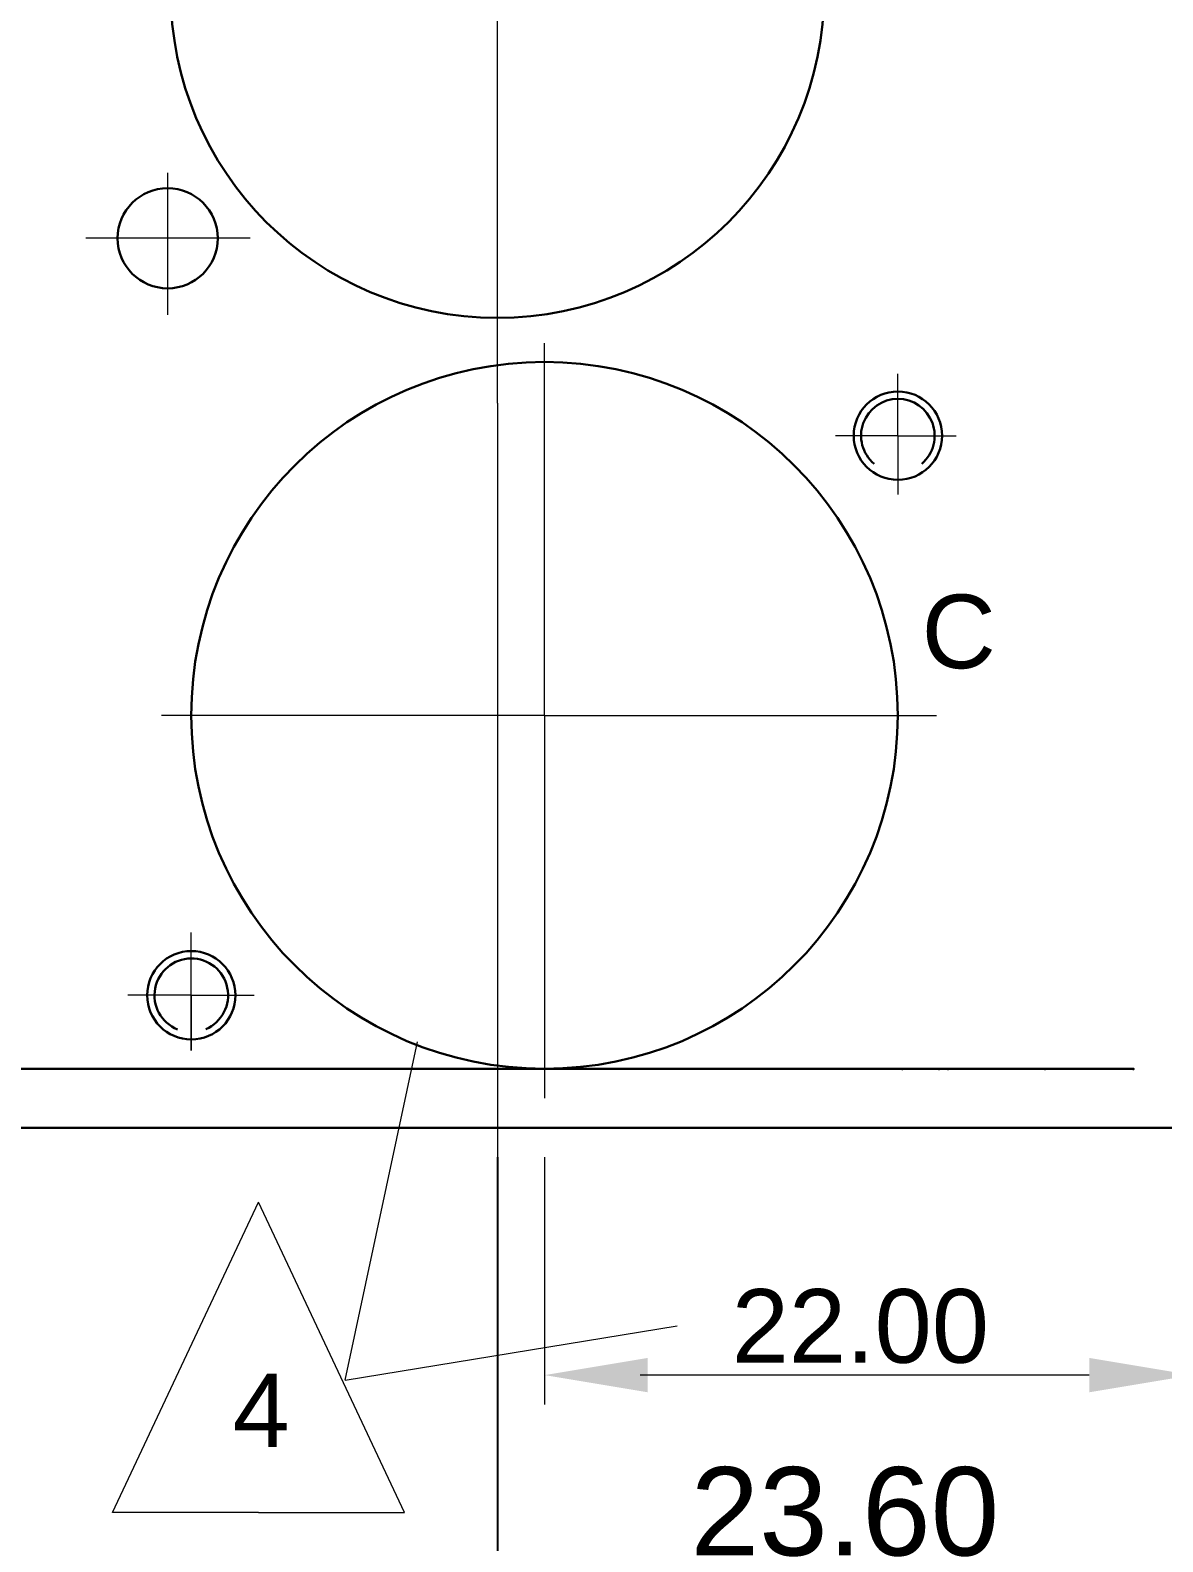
# Model space of a CAD drawing. Extents: x 20 to 965, y 10 to 705.
# Drawn here: x 119.6 to 158.1, y 62.5 to 113.8 of the extents above; entities that cross this region are included whole.
import ezdxf
from ezdxf.enums import TextEntityAlignment as Align

# ---------------------------------------------------------------- set-up
doc = ezdxf.new("R2010")
doc.units = 0
doc.header["$MEASUREMENT"] = 0
doc.layers.get('0').update_dxf_attribs({"linetype": 'CONTINUOUS'})
doc.layers.get('DEFPOINTS').update_dxf_attribs({"linetype": 'CONTINUOUS'})
doc.layers.add('DIM', color=1, linetype='CONTINUOUS', lineweight=13)
doc.layers.add('EMNE', color=3, linetype='CONTINUOUS', lineweight=30)
doc.styles.get("Standard").update_dxf_attribs({"font": ''})
doc.styles.get('Standard').set_extended_font_data('Arial')
doc.dimstyles.get("Standard").update_dxf_attribs({"dimtxt": 0.18, "dimasz": 0.18, "dimexe": 0.18, "dimexo": 0.0625, "dimgap": 0.09, "dimtad": 0, "dimtih": 1, "dimtoh": 1, "dimdec": 4, "dimzin": 0, "dimdsep": 46, "dimtxsty": 'Standard', "dimcen": 0.09, "dimadec": 0, "dimazin": 0, "dimtfac": 1, "dimtdec": 4, "dimtofl": 0, "dimtmove": 0, "dimatfit": 3, "dimfxl": 0, "dimtolj": 1, "dimtzin": 0, "dimarcsym": 0})

# ---------------------------------------------------------------- blocks, each defined once
blk = doc.blocks.new('*D42')
at = {"color": 0, "linetype": 'ByBlock'}
for p, q in [((131.474, 75.527), (131.474, 59.505)), ((155.074, 75.527), (155.074, 59.505)), ((151.574, 60.505), (134.974, 60.505))]:
    blk.add_line(p, q, dxfattribs=at)
for points in [[(134.974, 61.088), (134.974, 59.922), (131.474, 60.505)], [(151.574, 61.088), (151.574, 59.922), (155.074, 60.505)]]:
    blk.add_solid(points, dxfattribs=at)
at = {"layer": 'DEFPOINTS', "color": 0, "linetype": 'ByBlock'}
for p in [(131.474, 76.527), (155.074, 76.527), (131.474, 60.505)]:
    blk.add_point(p, dxfattribs=at)
at = {"color": 0, "linetype": 'ByBlock'}
blk.add_text('23.60', height=3, dxfattribs=at).set_placement((143.274, 63.505), align=Align.MIDDLE_CENTER)
blk = doc.blocks.new('*D43')
at = {"color": 0, "linetype": 'ByBlock'}
for p, q in [((113.074, 75.527), (113.074, 52.213)), ((155.074, 75.527), (155.074, 52.213)), ((151.574, 53.213), (116.574, 53.213))]:
    blk.add_line(p, q, dxfattribs=at)
for points in [[(116.574, 53.796), (116.574, 52.63), (113.074, 53.213)], [(151.574, 53.796), (151.574, 52.63), (155.074, 53.213)]]:
    blk.add_solid(points, dxfattribs=at)
at = {"layer": 'DEFPOINTS', "color": 0, "linetype": 'ByBlock'}
for p in [(113.074, 76.527), (155.074, 76.527), (113.074, 53.213)]:
    blk.add_point(p, dxfattribs=at)
at = {"color": 0, "linetype": 'ByBlock'}
blk.add_text('42.00', height=3, dxfattribs=at).set_placement((134.074, 56.213), align=Align.MIDDLE_CENTER)

msp = doc.modelspace()

# ---------------------------------------------------------------- linework, layer by layer
at = {"layer": 'DEFPOINTS', "color": 0, "linetype": 'ByBlock'}
for p in [(138.07412, 76.52671), (138.07412, 68.1287)]:
    msp.add_point(p, dxfattribs=at)
at = {"layer": 'DIM'}
for p, q in [((135.47, 101.13), (135.47, 127.56096)), ((124.27, 104.13), (124.27, 108.9467)), ((127.07, 106.73), (121.48764, 106.73)), ((137.07, 90.53), (137.07, 103.17329)), ((149.07282, 100.02671), (149.07282, 102.12465)), ((135.47, 101.13), (135.47412, 75.52671)), ((149.07282, 100.02671), (146.95426, 100.02671)), ((149.07282, 100.02671), (149.07282, 98.02538)), ((149.07282, 100.02671), (151.05507, 100.02671)), ((137.07, 90.53), (124.066, 90.53)), ((137.07, 90.53), (137.07, 77.52906)), ((137.07, 90.53), (150.3875, 90.53)), ((125.07282, 81.02671), (125.07282, 83.15363)), ((125.07282, 81.02671), (122.92158, 81.02671)), ((125.07282, 81.02671), (125.07282, 79.1497)), ((125.07282, 79.1497), (125.07282, 81.02671)), ((125.07282, 81.02671), (127.21313, 81.02671)), ((130.29886, 67.96079), (132.7596, 79.43987)), ((122.39282, 63.4587), (127.35321, 73.99555)), ((132.3136, 63.4587), (127.35321, 73.99555)), ((130.29886, 67.96079), (141.57722, 69.80564)), ((141.57412, 68.1287), (140.31894, 68.1287)), ((127.35321, 63.4587), (122.39282, 63.4587)), ((127.35321, 63.4587), (132.3136, 63.4587))]:
    msp.add_line(p, q, dxfattribs=at)
at = {"layer": 'DIM', "color": 1, "linetype": 'ByBlock'}
for p, q in [((137.07412, 75.52671), (137.07412, 67.1287)), ((155.57412, 68.1287), (141.57412, 68.1287))]:
    msp.add_line(p, q, dxfattribs=at)
for points in [[(140.57412, 68.71204), (140.57412, 67.54537), (137.07412, 68.1287)], [(155.57412, 68.71204), (155.57412, 67.54537), (159.07412, 68.1287)]]:
    msp.add_solid(points, dxfattribs=at)
at = {"layer": 'EMNE'}
for p, q in [((117.07282, 78.52671), (157.07282, 78.52671)), ((117.07282, 76.52671), (159.07282, 76.52671))]:
    msp.add_line(p, q, dxfattribs=at)
for centre, radius in [((135.47, 115.13), 11.1), ((124.27, 106.73), 1.7), ((137.07, 90.53), 12), ((149.07282, 100.02671), 1.5), ((125.07282, 81.02671), 1.5)]:
    msp.add_circle(centre, radius, dxfattribs=at)
for centre, start, end in [((149.07282, 100.02671), 310.487852, 229.693817), ((125.07282, 81.02671), 293.127718, 247.906508)]:
    msp.add_arc(centre, 1.25, start, end, dxfattribs=at)
at = {"layer": 'EMNE', "color": 0, "linetype": 'ByBlock'}
for p in [(149.22282, 78.52671), (150.47282, 78.52671), (150.77282, 78.52671), (154.07282, 78.52671), (157.07282, 78.52671), (157.07282, 78.52671), (157.07282, 78.52671), (157.07282, 78.52671)]:
    msp.add_point(p, dxfattribs=at)

# ---------------------------------------------------------------- texts
at = {"layer": 'DIM'}
for s, p in [('C', (149.87872, 92.13057)), ('22.00', (143.43029, 68.54891)), ('4', (126.47151, 65.68257))]:
    msp.add_text(s, height=2.5, dxfattribs=at).set_placement(p)

# ---------------------------------------------------------------- dimensions: what is measured, and where the dimension line sits
for base, p2, picture, middle in [((117.07412, 53.21287), (117.07412, 76.52671), '*D43', (138.07412, 56.21287)), ((135.47412, 60.50506), (135.47412, 76.52671), '*D42', (147.27412, 63.50506))]:
    dim = msp.add_linear_dim(base=base, p1=(159.07412, 76.52671), p2=p2, dimstyle='Standard', dxfattribs=at)
    dim.commit()
    dim.dimension.update_dxf_attribs({"geometry": picture, "text_midpoint": middle, "insert": (4, 0)})

doc.saveas('drawing.dxf')
